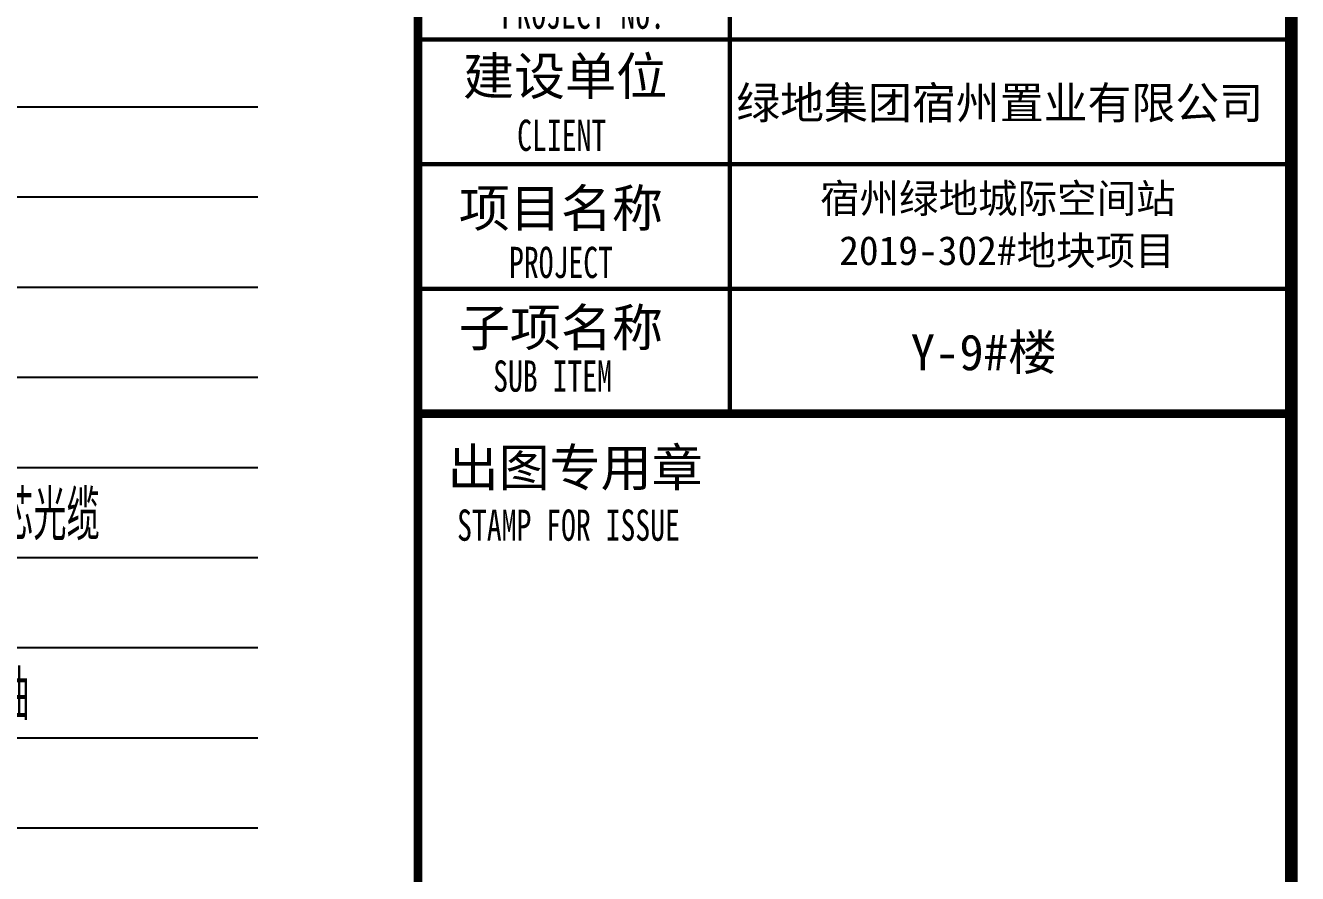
# Model space of a CAD drawing. Extents: x 2803505 to 5851001, y -1372902 to 24339.
# Drawn here: x 3290412 to 3300610, y -615540 to -608742 of the extents above; entities that cross this region are included whole.
import ezdxf

# ---------------------------------------------------------------- set-up
doc = ezdxf.new("R2010")
doc.units = 0
doc.header["$LTSCALE"] = 1000
doc.header["$MEASUREMENT"] = 0
for name, color, linetype in [('!!电气', 1, 'CONTINUOUS'), ('TEL_TEXT', 7, 'CONTINUOUS'), ('图签文字', 4, 'CONTINUOUS')]:
    doc.layers.add(name, color=color, linetype=linetype)
doc.layers.add('图框', color=147, linetype='CONTINUOUS', lineweight=20)
doc.layers.add('图签', color=147, linetype='CONTINUOUS', lineweight=18)
doc.styles.add('TSSD_Dimension', font='Tssdeng.shx', dxfattribs={"width": 0.7, "bigfont": 'tssdchn.shx'})
doc.styles.add('宋体', font='', dxfattribs={"height": 4})
doc.styles.add('建筑图签-1', font='simhei.ttf', dxfattribs={"width": 0.7})
doc.styles.get('宋体').set_extended_font_data('SimSun')

# ---------------------------------------------------------------- blocks, each defined once
blk = doc.blocks.new('A$C56DE0068')
at = {"layer": '图框'}
for points, const_width in [([(0, 0), (0, 40000)], 70), ([(2500, 17000), (2500, 21000)], 35), ([(0, 20000), (7000, 20000)], 35), ([(0, 19000), (7000, 19000)], 35), ([(0, 18000), (7000, 18000)], 35), ([(7000, 17000), (0, 17000)], 70)]:
    blk.add_lwpolyline(points, dxfattribs=dict(at, const_width=const_width))
at = {"layer": '图签', "color": 154, "style": '宋体'}
for s, height, p in [('绿地集团宿州置业有限公司', 258.01, (2551, 19362)), ('宿州绿地城际空间站', 232.2, (3222, 18609)), ('2019-302#地块项目', 232.21, (3376, 18191)), ('Y-9#楼', 286.7, (3949, 17348))]:
    blk.add_text(s, height=height, dxfattribs=at).set_placement(p)
at = {"layer": '图签文字', "style": '建筑图签-1', "width": 0.7}
for s, p in [('PROJECT No.', (670, 20085, -1799)), ('CLIENT', (794, 19106)), ('PROJECT', (729, 18087)), ('SUB ITEM', (602, 17176)), ('STAMP FOR ISSUE', (313, 15981))]:
    blk.add_text(s, height=250, dxfattribs=at).set_placement(p)
at = {"layer": '图签文字', "color": 7, "style": '建筑图签-1'}
for s, p in [('建设单位', (360, 19555)), ('项目名称', (327, 18497)), ('子项名称', (327, 17540)), ('出图专用章', (236, 16418))]:
    blk.add_text(s, height=300, dxfattribs=at).set_placement(p)

msp = doc.modelspace()

# ---------------------------------------------------------------- linework, layer by layer
at = {"layer": 'TEL_TEXT', "color": 0}
for p, q in [((3270904.5, -609394.3), (3292274.5, -609394.3)), ((3270904.5, -610116.8), (3292274.5, -610116.8)), ((3270904.5, -610839.2), (3292274.5, -610839.2)), ((3270904.5, -611561.7), (3292274.5, -611561.7)), ((3270904.5, -612284.2), (3292274.5, -612284.2)), ((3270904.5, -613006.6), (3292274.5, -613006.6)), ((3270904.5, -613729.1), (3292274.5, -613729.1)), ((3270904.5, -614451.5), (3292274.5, -614451.5)), ((3270904.5, -615174), (3292274.5, -615174))]:
    msp.add_line(p, q, dxfattribs=at)
at = {"layer": '图框', "const_width": 100}
msp.add_lwpolyline([(3244659.7, -628853.6), (3300559.7, -628853.6), (3300559.7, -588853.6), (3244659.7, -588853.6)], close=True, dxfattribs=at)

# ---------------------------------------------------------------- block references
at = {"layer": '!!电气'}
msp.add_blockref('A$C56DE0068', (3293559.7, -628853.6), dxfattribs=at)

# ---------------------------------------------------------------- texts
at = {"layer": 'TEL_TEXT', "style": 'TSSD_Dimension', "width": 0.7}
for s, p in [('1.电话及网络布线系统：电话、网络线路由小区电信中心机房             引至负一层配线设备，再经弱电桥架引至楼层电信分线箱，并由分线箱按每户1根二芯光缆', (3271162, -612868.7)), ('2.有线电视系统：有线电视线路由小区有线机房引至负一层带放大器电视电缆分接箱，再经弱电缆桥架引至楼层电视电缆分接箱，并由分接箱按每户1根四层屏蔽同轴', (3271162, -614313.6))]:
    msp.add_text(s, height=400, dxfattribs=at).set_placement(p)

doc.saveas('drawing.dxf')
